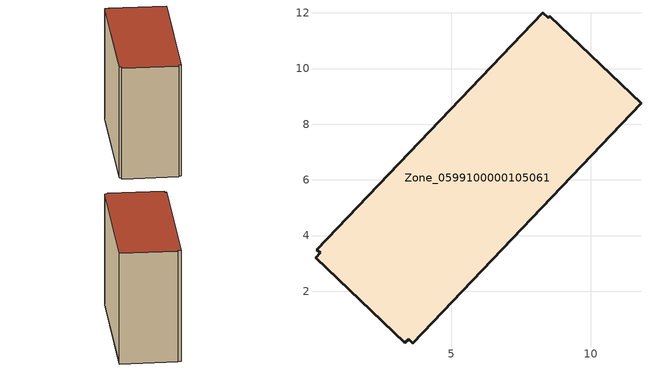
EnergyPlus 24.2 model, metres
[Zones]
Zone_0599100000105061
 floor ground (C_G): 8.28,12 8.47,11.82 8.53,11.87 11.81,8.75 3.61,0.13 3.46,0.28 3.33,0.15 0.12,3.2 0.29,3.38 0.17,3.5 z1.95
 wall outside (C_F): 0.12,3.2 3.33,0.15 3.46,0.28 3.61,0.13 11.81,8.75 8.53,11.87 8.47,11.82 8.28,12 0.17,3.5 0.29,3.38 0.12,3.2 z1.95:11.22
 roof outside (C_R): 8.47,11.82 8.28,12 0.17,3.5 0.29,3.38 0.12,3.2 3.33,0.15 3.46,0.28 3.61,0.13 11.81,8.75 8.53,11.87 z11.22
[BUILDING]
Pand.0599100000105061: North Axis=0; Terrain=City; Loads Convergence Tolerance Value=0.04; Temperature Convergence Tolerance Value=0.4; Solar Distribution=FullExterior; Maximum Number of Warmup Days=25; Minimum Number of Warmup Days=1
[Site:Location]
Rotterdam.The.Hague.AP_ZH_NLD Design_Conditions: Latitude=51.96; Longitude=4.45; Time Zone=1; Elevation=-4.5
[SITE:GROUNDTEMPERATURE:BUILDINGSURFACE]
18, 18, 18, 18, 18, 18, 18, 18, 18, 18, 18, 18
[MATERIAL] Thermal Absorptance=0.9; Solar Absorptance=0.7; Visible Absorptance=0.7
Name | Roughness | Thickness | Conductivity | Density | Specific Heat
G.TI.1992-2005 | MediumSmooth | 0.15 | 0.06 | 540 | 1210
F.TI.1992-2005 | Rough | 0.3 | 0.12 | 1920 | 840
R.TI.1992-2005 | MediumRough | 0.2 | 0.08 | 1500 | 1000
[CONSTRUCTION]
C_G: G.TI.1992-2005
C_F: F.TI.1992-2005
C_R: R.TI.1992-2005
[ZONE]
Zone_0599100000105061: Type=1; Multiplier=1; Ceiling Height=Autocalculate; Volume=Autocalculate; Floor Area=autocalculate; Part of Total Floor Area=Yes
[ZONEINFILTRATION:DESIGNFLOWRATE]
Infil_Zone_0599100000105061: Zone or ZoneList or Space or SpaceList=Zone_0599100000105061; Schedule=AlwaysOn; Design Flow Rate Calculation Method=Flow/Area; Flow Rate per Floor Area=0.0015; Constant Term Coefficient=1; Temperature Term Coefficient=0; Velocity Term Coefficient=0; Velocity Squared Term Coefficient=0
[HVACTEMPLATE:ZONE:IDEALLOADSAIRSYSTEM]
Zone_0599100000105061: Maximum Heating Supply Air Temperature=50; Minimum Cooling Supply Air Temperature=13; Maximum Heating Supply Air Humidity Ratio=0.0156; Minimum Cooling Supply Air Humidity Ratio=0.0077; Heating Limit=NoLimit; Cooling Limit=NoLimit; Dehumidification Control Type=ConstantSensibleHeatRatio; Cooling Sensible Heat Ratio=0.7; Dehumidification Setpoint=60; Humidification Control Type=None; Humidification Setpoint=30; Outdoor Air Method=None; Outdoor Air Flow Rate per Person=0.00944; Outdoor Air Flow Rate per Zone Floor Area=0; Outdoor Air Flow Rate per Zone=0; Demand Controlled Ventilation Type=None; Outdoor Air Economizer Type=NoEconomizer; Heat Recovery Type=None; Sensible Heat Recovery Effectiveness=0.7; Latent Heat Recovery Effectiveness=0.65
[ZONECONTROL:THERMOSTAT]
ThermostatControl_Zone_0599100000105061: Zone or ZoneList=Zone_0599100000105061; Control Type Schedule=DualSetpointControlType; Control 1=Thermostat_Zone_0599100000105061; Temperature Difference Between Cutout And Setpoint=0
[THERMOSTATSETPOINT:DUALSETPOINT]
Thermostat_Zone_0599100000105061: Heating Setpoint Temperature Schedule=HeatingSetpoint_Zone_0599100000105061; Cooling Setpoint Temperature Schedule=CoolingSetpoint_Zone_0599100000105061
[SCHEDULE:COMPACT]
HeatingSetpoint_Zone_0599100000105061: Through: 12/31, For: AllDays, Until: 24:00, 21
CoolingSetpoint_Zone_0599100000105061: Through: 12/31, For: AllDays, Until: 24:00, 24
DualSetpointControlType: Through: 12/31, For: AllDays, Until: 24:00, 4
AlwaysOn: Through: 12/31, For: AllDays, Until: 24:00, 1
